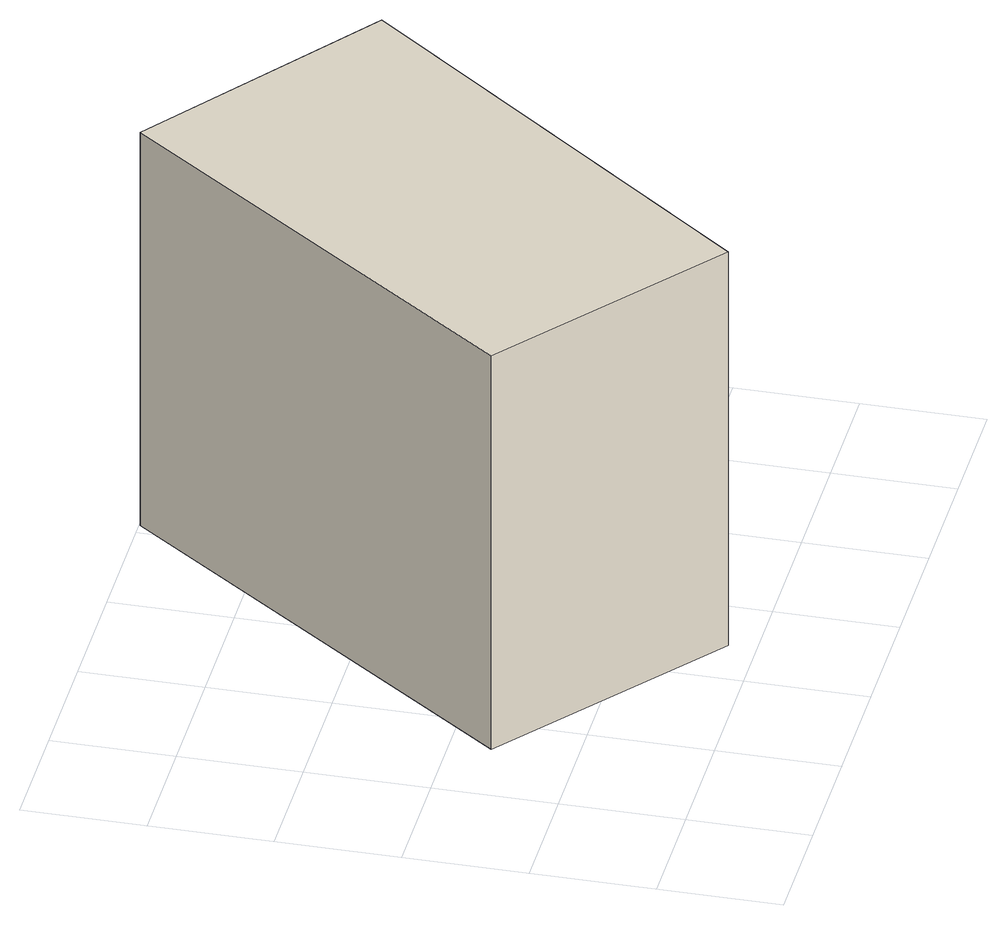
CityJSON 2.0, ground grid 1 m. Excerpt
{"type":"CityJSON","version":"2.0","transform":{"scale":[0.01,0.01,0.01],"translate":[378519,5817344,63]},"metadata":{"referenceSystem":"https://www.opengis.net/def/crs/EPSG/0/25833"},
"CityObjects":{
"building1":{"type":"Building","attributes":{"Gemeindeschluessel":"11000004","BezugspunktDach":"2200","function":"51009_1610","measuredHeight":3.59,"storeysAboveGround":0},"address":[{"country":"Germany","locality":"Berlin"}],"geometry":[{"type":"Solid","lod":"1","boundaries":[[[[0,1,2,3]],[[4,5,6,7]],[[4,7,3,2]],[[5,4,2,1]],[[6,5,1,0]],[[7,6,0,3]]]]}]}
},
"vertices":[
[247,23,398],[506,354,398],[311,499,398],[64,167,398],[311,499,39],[506,354,39],[247,23,39],[64,167,39]
]}
